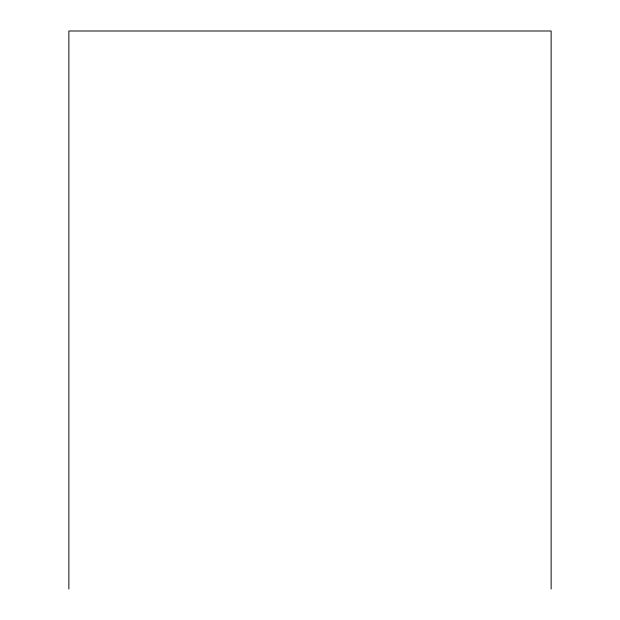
<?xml version="1.0" encoding="UTF-8"?>
<svg xmlns="http://www.w3.org/2000/svg" width="620" height="620" viewBox="0 0 620 620"><rect width="100%" height="100%" fill="white"/><g stroke="black" fill="none" stroke-linecap="round" stroke-linejoin="round"><path stroke-width="0.93" d="M551.134 589L551.134 31L68.867 31L68.867 589"/></g></svg>
